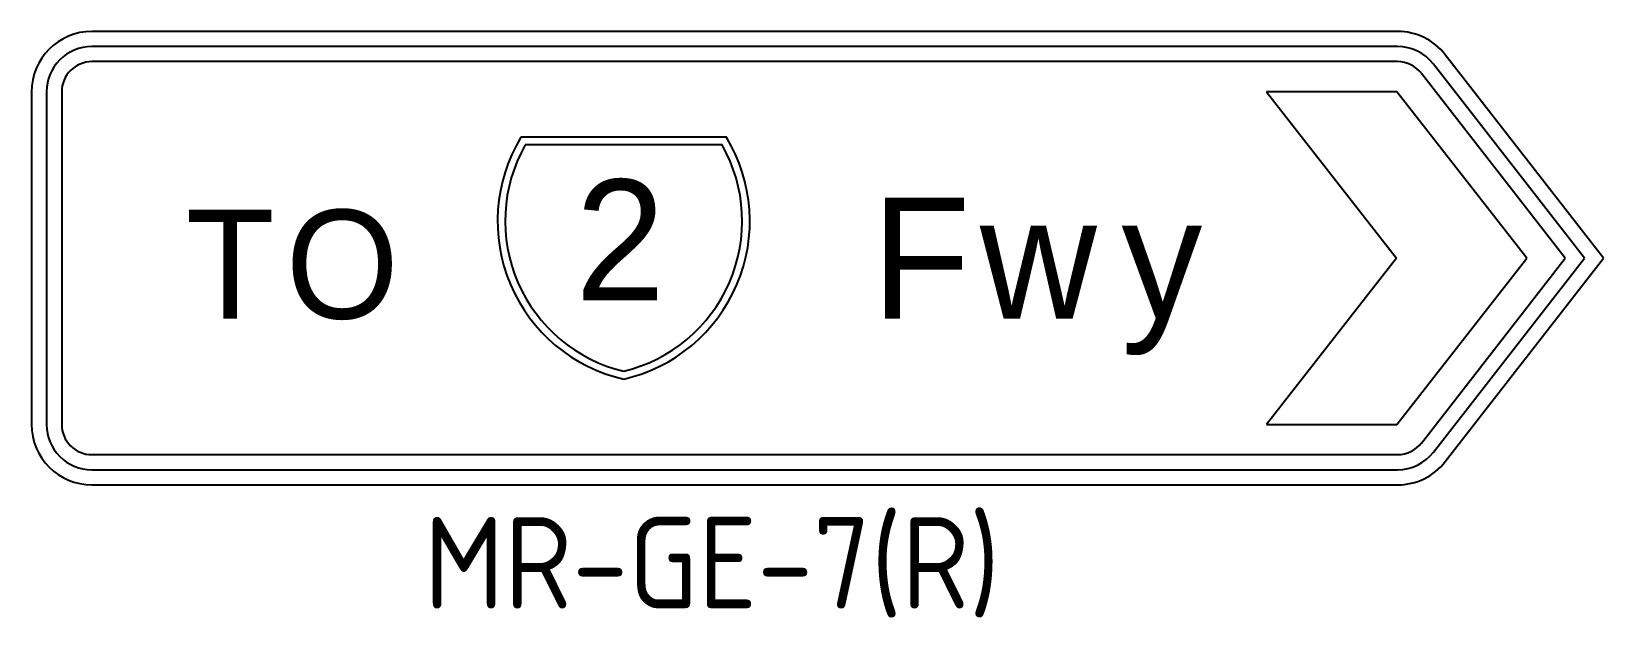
# Model space of a CAD drawing. Extents: x 0.6 to 43.5, y 0 to 16.
import ezdxf
from ezdxf.enums import TextEntityAlignment as Align

# ---------------------------------------------------------------- set-up
doc = ezdxf.new("R2010")
doc.units = 0
doc.layers.add('L25', color=1, linetype='CONTINUOUS')
doc.layers.add('T25', color=1, linetype='CONTINUOUS')
doc.styles.add('ESERIES', font='Eseries.shx')
doc.styles.add('ISO', font='iso.shx')
doc.styles.add('MESERIES', font='MEseries.shx')

msp = doc.modelspace()

# ---------------------------------------------------------------- linework, layer by layer
at = {"layer": 'L25'}
for p, q in [((37.867, 16.02), (2.238, 16.02)), ((37.867, 15.607), (2.238, 15.607)), ((37.867, 15.195), (2.238, 15.195)), ((42.965, 9.832), (38.844, 15.13)), ((43.488, 9.832), (39.17, 15.383)), ((42.443, 9.832), (38.518, 14.876)), ((0.588, 14.37), (0.588, 5.295)), ((1.001, 14.37), (1.001, 5.295)), ((1.413, 14.37), (1.413, 5.295)), ((34.29, 14.37), (37.835, 9.832)), ((37.849, 14.37), (34.29, 14.37)), ((41.394, 9.832), (37.849, 14.37)), ((37.835, 9.832), (34.29, 5.295)), ((37.849, 5.295), (41.394, 9.832)), ((38.518, 4.788), (42.443, 9.832)), ((38.844, 4.535), (42.965, 9.832)), ((39.17, 4.282), (43.488, 9.832)), ((34.29, 5.295), (37.849, 5.295)), ((2.238, 4.47), (37.867, 4.47)), ((2.238, 4.057), (37.867, 4.057)), ((2.238, 3.645), (37.867, 3.645))]:
    msp.add_line(p, q, dxfattribs=at)
for points in [[(13.944, 13.132, 0.511517), (16.749, 6.532, 0.511517), (19.554, 13.132)], [(14.063, 12.923, 0.499273), (16.749, 6.747, 0.499273), (19.434, 12.923)]]:
    msp.add_lwpolyline(points, format="xyb", close=True, dxfattribs=at)
for centre, radius, start, end in [((2.238, 14.37), 1.65, 90, 180), ((37.867, 14.37), 1.65, 37.8834, 90), ((2.238, 14.37), 1.238, 90, 180), ((37.867, 14.37), 1.238, 37.8834, 90), ((2.238, 14.37), 0.825, 90, 180), ((37.867, 14.37), 0.825, 37.8834, 90), ((2.238, 5.295), 1.65, 180, 270), ((2.238, 5.295), 1.237, 180, 270), ((2.238, 5.295), 0.825, 180, 270), ((37.867, 5.295), 0.825, 270, 322.1166), ((37.867, 5.295), 1.237, 270, 322.1166), ((37.867, 5.295), 1.65, 270, 322.1166)]:
    msp.add_arc(centre, radius, start, end, dxfattribs=at)

# ---------------------------------------------------------------- texts
for s, height, style, p in [('2', 3.3, 'ESERIES', (15.429, 8.677)), ('O', 2.97, 'ESERIES', (7.525, 8.182)), ('F', 3.3, 'MESERIES', (23.514, 8.182)), ('T', 2.97, 'ESERIES', (4.8, 8.182)), ('w', 3.3, 'MESERIES', (26.471, 8.182)), ('y', 3.3, 'MESERIES', (30.331, 8.182))]:
    msp.add_text(s, height=height, dxfattribs=dict(at, style=style)).set_placement(p)
at = {"layer": 'T25', "style": 'ISO'}
msp.add_text('MR-GE-7(R)', height=2.5, dxfattribs=at).set_placement((19.161, 0.271), align=Align.CENTER)

doc.saveas('drawing.dxf')
